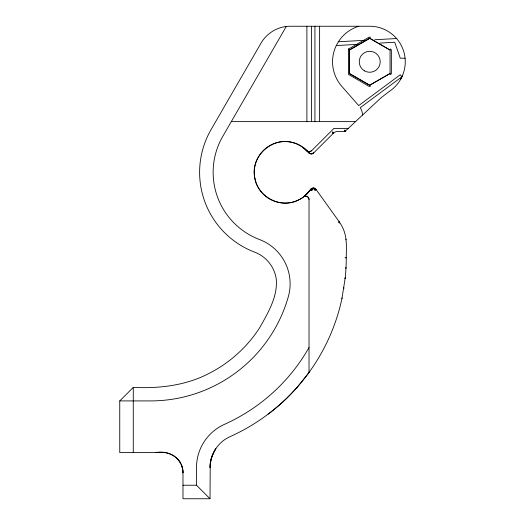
<?xml version="1.0" encoding="UTF-8"?>
<svg xmlns="http://www.w3.org/2000/svg" width="525" height="525" viewBox="0 0 525 525"><rect width="100%" height="100%" fill="white"/><g stroke="black" fill="none" stroke-linecap="round" stroke-linejoin="round"><path stroke-width="0.79" d="M345.037 257.611L345.66 257.86M346.106 257.86L346.27 257.611C346.408 243.876 347.557 233.546 339.235 221.806L316.057 189.486C315.158 188.199 313.34 187.714 311.922 188.37C307.729 192.143 304.664 197.446 299.106 199.684C281.636 209.429 257.447 197.374 254.723 177.555C250.235 156.47 272.298 136.277 292.904 142.597C299.716 144.132 305.005 148.792 309.776 153.536C311.043 154.173 312.683 153.93 313.688 152.913L333.578 133.042L332.804 132.024L332.397 132.405L333.237 133.363L334.911 132.136C336.571 130.613 342.713 132.254 345.489 130.987L381.183 97.676L388.854 91.724A35.529 35.529 0 0 0 369.725 26.25L290.292 26.25C278.44 26.158 266.871 32.839 261.023 43.142L211.07 129.603A85.418 85.418 0 0 0 254.769 252.203C266.024 256.397 274.522 266.943 276.222 278.834C277.961 296.494 267.999 312.9 259.678 327.718C247.282 346.992 229.727 362.873 209.311 373.282C186.014 385.553 159.246 388.664 133.271 387.398L119.752 400.916L119.752 452.616L155.794 452.616C168.623 449.702 183.396 458.896 182.976 472.776L182.976 498.75L210.013 498.75L210.236 463.66L212.002 456.12L215.86 448.534L214.259 451.133M311.752 190.319L311.259 188.764L311.154 189.919L311.752 190.319L312.926 189.486L311.758 189.289L311.154 189.919M313.812 188.783L313.845 188.298L315.584 189.893L315.945 189.604L313.812 188.783L315.079 190.273L315.584 189.893M344.597 130.705L344.682 130.003C344.295 131.197 345.995 131.545 345.115 130.482L344.597 130.705L344.932 131.132L345.404 130.837L344.827 130.659M341.919 298.64L345.22 277.863A139.138 98.378 -90 0 0 346.264 257.611M342.077 297.905C333.126 340.988 309.061 380.671 275.093 408.634A199.434 199.434 0 0 1 229.95 436.708C218.032 441.952 209.908 454.512 210.013 467.532L210.899 459.841L213.813 451.966M313.596 152.768L312.893 153.425L313.53 153.057L313.294 152.421L313.688 152.913L312.165 153.786L309.776 153.536L303.87 148.017L308.693 152.683L309.474 151.673L311.666 150.688L333.966 128.389L348.272 128.389M344.932 131.132L344.498 131.381L345.404 130.837M400.7 79.196L402.596 75.278M333.237 133.363L333.5 132.891L333.145 133.212L333.217 132.517L332.843 132.871L332.804 132.024M362.585 115.034A15.783 15.783 0 0 0 360.242 107.664L401.842 76.834L400.293 74.74L358.693 105.578L341.782 86.303A37.183 37.183 0 0 1 336.276 45.557L338.402 41.757A37.183 37.183 0 0 1 358.778 26.25M286.256 26.493L222.777 136.369A71.892 71.892 0 0 0 259.56 239.564A47.322 47.322 0 0 1 288.317 296.73A143.305 143.305 0 0 1 150.452 400.916L119.752 400.916M348.41 49.206L348.41 74.36L369.049 86.369L370.401 86.369L369.679 85.286L349.342 73.493L349.342 50.072L348.771 48.904L369.049 37.196L370.401 37.196L369.679 38.273L349.342 50.072L348.41 49.206L348.771 48.904M369.725 85.201L390.055 73.579L390.055 49.987L369.679 38.273L390.009 50.072L390.685 48.904L391.361 50.072L391.361 73.493L390.685 74.662L390.009 73.493L369.725 85.201L349.342 73.493M314.488 189.722L314.81 189.157L315.079 190.273M311.758 153.871L309.402 153.32L308.68 151.627L309.297 152.27L309.711 151.653L309.297 152.27L306.876 150.675A30.758 30.758 0 0 0 264.364 149.553A30.758 30.758 0 0 0 261.358 191.973A30.758 30.758 0 0 0 303.608 196.842A3.38 3.38 0 0 1 309.028 199.539L309.028 372.494L297.222 387.24L290.043 394.925A196.015 196.015 0 0 1 268.118 414.14M304.447 196.383L304.868 195.759L303.936 196.626L306.541 196.278A3.386 3.373 90 0 1 309.035 199.539M309.028 372.494L309.606 371.654L309.028 372.199M310.511 189.558L307.683 193.141L304.034 196.514L311.581 188.547L313.799 188.107L316.057 189.486A3.38 3.38 0 0 0 310.511 189.558L311.056 188.948M308.693 152.683L309.875 153.379L308.693 152.683L307.978 151.403M309.028 372.428L309.606 371.654M339.235 221.806L338.763 222.213L339.255 222.908L339.734 222.515L339.235 221.806L339.616 222.633L339.117 221.924L339.255 222.908M307.801 193.01L305.432 195.346L307.683 193.141M310.387 153.759L310.721 153.451L311.043 153.884M313.688 152.913L312.362 153.727M349.342 50.072L369.725 38.364M310.19 153.713L310.721 153.451M336.276 45.557L358.188 44.317M380.107 43.076L394.715 42.249L400.293 58.216L405.077 58.216M338.402 41.757L364.265 40.327M374.778 39.742L396.598 38.535M161.995 452.511L155.794 452.616L161.995 452.511A20.278 20.278 0 0 1 182.976 472.776L182.418 468.064L181.368 464.861M231.289 121.629L355.517 121.629M182.976 485.231L196.494 485.231L210.013 498.75M309.028 151.666L309.474 151.673M344.551 131.204L345.017 131.263M314.068 188.173L314.304 188.219M307.762 151.312L307.801 151.653L306.876 150.675A3.38 3.38 0 0 0 311.666 150.688M307.184 150.951L307.801 151.653M177.686 459.119L179.858 461.98M311.758 189.289L312.198 189.84M308.195 151.502L308.871 152.585M346.001 239.197L346.034 239.8M309.271 151.673L309.297 152.27M349.447 50.072L349.447 73.493M319.62 26.25L319.62 121.629M314.928 26.25L314.928 121.629M311.581 26.25L311.581 121.629M306.889 26.25L306.889 121.629M196.494 485.231L196.494 467.532A47.322 47.322 0 0 1 224.405 424.377A185.916 185.916 0 0 0 266.49 398.206A182.293 182.293 0 0 0 309.028 347.53M133.271 387.398L133.271 452.616M345.995 267.75L345.824 268.118L345.995 267.75M345.207 277.863L345.004 278.342L345.207 277.863M343.895 287.923L343.652 288.514L343.895 287.923M364.488 70.855A10.48 10.48 0 0 0 380.205 61.779A10.48 10.48 0 0 0 364.488 52.71A10.48 10.48 0 0 0 364.488 70.855"/></g></svg>
